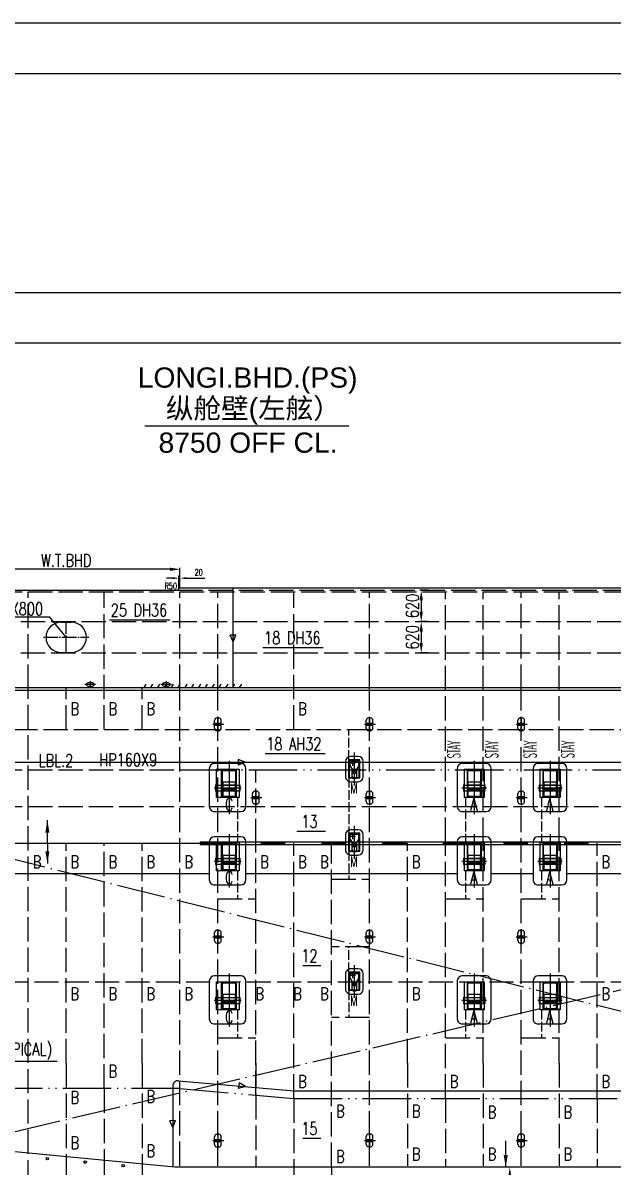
# Model space of a CAD drawing. Extents: x 373818 to 564480, y 322172 to 634257.
# Drawn here: x 467232 to 478908, y 334675 to 357299 of the extents above; entities that cross this region are included whole.
import ezdxf
from ezdxf.enums import TextEntityAlignment as Align

# ---------------------------------------------------------------- set-up
doc = ezdxf.new("R2010")
doc.units = 0
doc.header["$LTSCALE"] = 40
doc.header["$MEASUREMENT"] = 0
for name, pattern in [('ACAD_ISO02W100', [15, 12, -3]), ('ACAD_ISO03W100', [30, 12, -18]), ('ACAD_ISO04W100', [30.5, 24, -3, 0.5, -3]), ('ACAD_ISO05W100', [34, 24, -3, 0.5, -3, 0.5, -3]), ('DASHDOT', [1, 0.5, -0.25, 0, -0.25]), ('HIDDEN', [0.375, 0.25, -0.125])]:
    doc.linetypes.add(name, pattern=pattern)
doc.layers.get('0').update_dxf_attribs({"linetype": 'CONTINUOUS'})
doc.layers.get('DEFPOINTS').update_dxf_attribs({"linetype": 'CONTINUOUS'})
for name, color, linetype in [('01CONTINUOUS', 2, 'CONTINUOUS'), ('11TEXTE', 4, 'CONTINUOUS'), ('12TEXTC', 6, 'CONTINUOUS'), ('BT_ENG', 7, 'CONTINUOUS'), ('C-CEN', 4, 'ACAD_ISO04W100'), ('C-CON', 4, 'CONTINUOUS'), ('C-DAS', 4, 'ACAD_ISO02W100'), ('Y-CON', 2, 'CONTINUOUS'), ('Y-DAS', 2, 'ACAD_ISO02W100'), ('Y-H', 2, 'ACAD_ISO03W100'), ('Y-PH', 2, 'ACAD_ISO05W100')]:
    doc.layers.add(name, color=color, linetype=linetype)
doc.styles.add('ROMANS', font='romans.shx', dxfattribs={"width": 0.75, "height": 250, "bigfont": 'hzdx.shx'})
doc.styles.add('SWISS721LIGHTBT', font='swissl.ttf')
doc.dimstyles.new('DM-100', dxfattribs={"dimscale": 0, "dimtxt": 250, "dimasz": 200, "dimexe": 30, "dimexo": 30, "dimgap": 50, "dimtad": 1, "dimdec": 0, "dimzin": 0, "dimdsep": 46, "dimtxsty": 'ROMANS', "dimcen": 0, "dimclrd": 1, "dimclre": 1, "dimclrt": 1, "dimadec": 0, "dimazin": 0, "dimtfac": 1, "dimtdec": 0, "dimtmove": 0, "dimatfit": 3, "dimfxl": 0, "dimtolj": 1, "dimtzin": 0, "dimarcsym": 0})

# ---------------------------------------------------------------- blocks, each defined once
blk = doc.blocks.new('A$C2C786277')
at = {"layer": 'C-CEN', "ltscale": 0.1}
for p, q in [((2.447562292218208e-05, 67.49955664703157), (210.0000244756229, 67.49955664703157)), ((105.0000244756229, 134.9995566470316), (105.0000244756811, -0.0004433529684320092))]:
    blk.add_line(p, q, dxfattribs=at)
at = {"layer": 'C-CON'}
for p, q in [((142.5000244756229, 104.9995566470316), (67.50002447562292, 104.9995566470316)), ((67.50002447562292, 29.99955664703157), (142.5000244756229, 29.99955664703157))]:
    blk.add_line(p, q, dxfattribs=at)
for centre, start, end in [((67.50002447562292, 67.49955664703157), 90, 270), ((142.5000244756229, 67.49955664703157), 270, 90)]:
    blk.add_arc(centre, 37.5, start, end, dxfattribs=at)
blk = doc.blocks.new('A$C75882CA2')
at = {"layer": 'C-CON'}
for p, q in [((0, 57.23831520974636), (136.0676377064083, 114.4766304192599)), ((0, 57.23831520974636), (136.0676377064083, 2.328306436538696e-10)), ((136.0676377064083, 2.328306436538696e-10), (136.0676377064083, 114.4766304192599))]:
    blk.add_line(p, q, dxfattribs=at)
blk = doc.blocks.new('*D79')
at = {"color": 1, "linetype": 'ByBlock', "transparency": 16777216}
for p, q in [((475249.996142027, 346080.2937785737), (475082.1074630045, 346080.2937785737)), ((475112.1074630045, 345880.2937785737), (475112.1074630045, 345660.2937785737)), ((475249.996142027, 345460.2937785737), (475082.1074630045, 345460.2937785737))]:
    blk.add_line(p, q, dxfattribs=at)
for points in [[(475078.7741296712, 345880.2937785737), (475145.4407963378, 345880.2937785737), (475112.1074630045, 346080.2937785737)], [(475078.7741296712, 345660.2937785737), (475145.4407963378, 345660.2937785737), (475112.1074630045, 345460.2937785737)]]:
    blk.add_solid(points, dxfattribs=at)
at = {"layer": 'DEFPOINTS', "color": 0, "linetype": 'ByBlock', "transparency": 16777216}
for p in [(475279.996142027, 346080.2937785737), (475112.1074630045, 345460.2937785737), (475279.996142027, 345460.2937785737)]:
    blk.add_point(p, dxfattribs=at)
at = {"color": 1, "linetype": 'ByBlock', "transparency": 16777216, "insert": (474937.1074630045, 345770.2937785737), "char_height": 250, "attachment_point": 5, "rotation": 90, "style": 'ROMANS'}
blk.add_mtext('\\A1;620', dxfattribs=at)
blk = doc.blocks.new('*D80')
at = {"color": 1, "linetype": 'ByBlock', "transparency": 16777216}
for p, q in [((475249.996142027, 345460.2937785737), (475082.1074630045, 345460.2937785737)), ((475112.1074630045, 345260.2937785737), (475112.1074630045, 345040.2937785737)), ((475249.996142027, 344840.2937785737), (475082.1074630045, 344840.2937785737))]:
    blk.add_line(p, q, dxfattribs=at)
for points in [[(475078.7741296712, 345260.2937785737), (475145.4407963378, 345260.2937785737), (475112.1074630045, 345460.2937785737)], [(475078.7741296712, 345040.2937785737), (475145.4407963378, 345040.2937785737), (475112.1074630045, 344840.2937785737)]]:
    blk.add_solid(points, dxfattribs=at)
at = {"layer": 'DEFPOINTS', "color": 0, "linetype": 'ByBlock', "transparency": 16777216}
for p in [(475279.996142027, 345460.2937785737), (475112.1074630045, 344840.2937785737), (475279.996142027, 344840.2937785737)]:
    blk.add_point(p, dxfattribs=at)
at = {"color": 1, "linetype": 'ByBlock', "transparency": 16777216, "insert": (474937.1074630045, 345150.2937785737), "char_height": 250, "attachment_point": 5, "rotation": 90, "style": 'ROMANS'}
blk.add_mtext('\\A1;620', dxfattribs=at)
blk = doc.blocks.new('POT')
at = {"color": 90, "linetype": 'Continuous'}
for p, q in [((-0.9925530907421489, 0), (1.166671234090245, 0)), ((-0.6750000000001819, -0.75), (-0.6750000000001819, 0.75)), ((-0.6750000000001819, 0.1999999999534339), (0.6750000000001819, 0.1999999999534339)), ((-0.1750000000001819, 1.25), (0.1750000000001819, 1.250000000232831)), ((0, 1.440322933252901), (0, -1.517255435232073)), ((0.6750000000001819, -0.75), (0.6750000000001819, 0.7500000002328306)), ((-0.6750000000001819, -0.1999999999534339), (0.6750000000001819, -0.1999999999534339)), ((-0.1750000000001819, -1.25), (0.1750000000001819, -1.25))]:
    blk.add_line(p, q, dxfattribs=at)
for centre, start, end in [((-0.1750000000001819, 0.75), 90, 180), ((0.1750000000001819, 0.7500000002328306), 0, 90), ((-0.1750000000001819, -0.75), 180, 270), ((0.1750000000001819, -0.75), 270, 0)]:
    blk.add_arc(centre, 0.5, start, end, dxfattribs=at)
blk = doc.blocks.new('*X118')
at = {"color": 0}
for p, q in [((45016.56986430842, -1105591.827123129), (45022.20348385148, -1105586.193503586)), ((45016.56986430858, -1105589.705802785), (45020.08216350806, -1105586.193503586)), ((45016.56986430875, -1105587.584482441), (45017.96084316465, -1105586.193503585)), ((45016.61560235704, -1105593.902705424), (45024.27894996405, -1105586.239357817)), ((45018.44612453646, -1105594.193503588), (45024.56986430872, -1105588.069763816)), ((45020.56744487981, -1105594.193503588), (45024.56986430856, -1105590.191084159)), ((45022.68876522315, -1105594.193503588), (45024.56986430842, -1105592.312404503))]:
    blk.add_line(p, q, dxfattribs=at)
blk = doc.blocks.new('A$C0C446545')
at = {"color": 3, "linetype": 'DASHDOT'}
for p, q in [((0, -7.666666774312034), (0, 1)), ((0.2666666669538245, -1.800000013783574), (-1.066666667873506, -1.800000013783574)), ((-0.4000000004598405, -2.466666685417295), (-0.4000000004598405, -1.133333341917023)), ((0.666666667413665, -3.933333419961855), (-0.666666667413665, -3.933333419961855))]:
    blk.add_line(p, q, dxfattribs=at)
at = {"color": 5, "linetype": 'HIDDEN'}
for p, q in [((-1.466666668333346, -5.666666823206469), (-1.466666668333346, -0.8666667300276458)), ((1.466666668333346, -0.8666667297948152), (-1.466666668333346, -0.8666667300276458)), ((-1.266666668117978, -5.666666823206469), (-1.266666668117978, -0.8666667297948152)), ((1.266666668088874, -1.066666731378064), (-1.266666668117978, -1.066666731145233)), ((1.266666668088874, -5.6666668234393), (1.266666668088874, -0.8666667297948152)), ((1.466666668333346, -5.6666668234393), (1.466666668333346, -0.8666667297948152)), ((-1.466666668333346, -5.666666823206469), (1.466666668333346, -5.6666668234393)), ((-1.266666668117978, -5.514889009762555), (1.266666668088874, -5.514889009762555))]:
    blk.add_line(p, q, dxfattribs=at)
at = {"color": 7, "linetype": 'Continuous'}
for p, q in [((-1.133333334611962, -2.533333352766931), (-1.133333334611962, -1.466666677733883)), ((1.133333334611962, -2.533333352766931), (1.133333334611962, -1.466666677733883)), ((-0.6000000004423782, -5.506666765548289), (-0.6000000004423782, -3.400000082561746)), ((-0.5333333339949604, -4.400000090477988), (-0.5333333339367528, -3.466666749445722)), ((-0.4666666671982966, -3.400000082328916), (0.4666666671982966, -3.400000082328916)), ((0.466666667140089, -4.466666757594794), (-0.4666666672565043, -4.466666757594794)), ((0.5333333339367528, -3.466666749678552), (0.5333333338785451, -4.400000090477988)), ((0.6000000005878974, -5.506666765315458), (0.6000000005878974, -3.400000082561746))]:
    blk.add_line(p, q, dxfattribs=at)
at = {"color": 7}
for p, q in [((-1.133333334611962, -2.533333352766931), (-0.6000000004423782, -3.400000082561746)), ((-0.8666666676581372, -1.200000009033829), (0.8666666676581372, -1.200000009033829)), ((0.6000000005878974, -3.400000082561746), (1.133333334611962, -2.533333352766931)), ((-0.3333333334594499, -5.600000099511817), (0.3333333336340729, -5.600000099511817)), ((-0.3333333334594499, -5.773333434248343), (0.3333333336340729, -5.773333434015512))]:
    blk.add_line(p, q, dxfattribs=at)
blk.add_lwpolyline([(2.333333335991483, -5.333333441056311), (2.333333336020587, -1.333333333255723, 0.414213562373095), (1.000000002677552, 0), (-1.000000001135049, 0, 0.414213562373095), (-2.333333335991483, -1.333333333488554), (-2.333333335991483, -5.333333430811763, 0.414213562373095), (-1.000000002648449, -6.666666774312034), (1.000000002648449, -6.666666774312034, 0.4142135623714967)], format="xyb", close=True, dxfattribs=at)
for centre, major_axis, ratio, start_param, end_param in [((-0.8666666676581372, -1.466666677733883), (0.1885618091554437, 0.1885618091554437), 0.9999999998027771, 0.7853981634960596, 2.356194490093733), ((-0.4000000004598405, -1.800000013783574), (0.3299831660260679, 0.3299831660260679), 0.9999999999999998, 3.307422224985147e-09, 6.283185310487008), ((0.8666666676581372, -1.466666677733883), (-0.1885618091554437, 0.1885618091554437), 0.9999999998027773, 3.926990817085853, 5.497787143683526), ((-0.3333333334594499, -5.333333430811763), (-0.1885618091760232, 0.1885618091760232), 0.9999999996936377, 0.7853981635506293, 2.356194490039163), ((-0.3333333334594499, -5.506666765548289), (-0.1885618091760232, 0.1885618091760232), 0.9999999996936377, 0.7853981635506293, 2.356194490039163), ((0.3333333336340729, -5.333333430811763), (0.1885618091554437, 0.1885618091554437), 0.9999999998027771, 3.926990817085853, 5.497787143683526), ((0.3333333336340729, -5.506666765315458), (0.1885618091554437, 0.1885618091554437), 0.9999999998027771, 3.926990817085853, 5.497787143683526)]:
    blk.add_ellipse(centre, major_axis=major_axis, ratio=ratio, start_param=start_param, end_param=end_param, dxfattribs=at)
at = {"color": 7, "linetype": 'Continuous'}
for centre, major_axis, ratio, start_param, end_param in [((-0.4666666671982966, -3.466666749445722), (0.04714045230227158, 0.04714045230227158), 0.9999999983606968, 0.7853981642170998, 2.356194489372693), ((-0.4666666672565043, -4.400000090477988), (-0.04714045230227158, 0.04714045230227159), 0.9999999983606968, 0.7853981642170997, 2.356194489372693), ((0.4666666671982966, -3.466666749678552), (-0.04714045235049238, 0.04714045235049238), 0.9999999998073206, 3.926990817083581, 5.497787143685798), ((0.466666667140089, -4.400000090477988), (0.04714045230227158, 0.04714045230227158), 0.9999999983606968, 3.926990817806893, 5.497787142962486)]:
    blk.add_ellipse(centre, major_axis=major_axis, ratio=ratio, start_param=start_param, end_param=end_param, dxfattribs=at)
at = {"color": 2, "xscale": 0.1333333334769122, "yscale": 0.1333333344664425, "zscale": 0.1333333333333332}
blk.add_blockref('*X118', (-6002.742655387905, 147408.0935996855), dxfattribs=at)
blk = doc.blocks.new('A$C76640EC8')
at = {"color": 3, "linetype": 'DASHDOT'}
for p, q in [((-9.094947017729282e-13, 5.349999999860302), (4.547473508864641e-13, -5.149999788496643)), ((2.420000000208802, 0), (-2.41999999997779, 0))]:
    blk.add_line(p, q, dxfattribs=at)
at = {"color": 5, "linetype": 'HIDDEN'}
for p, q in [((-2.00000000007185, 3.700000000186265), (2.00000000029786, 3.700000000186265)), ((-2.00000000007185, 3.700000000186265), (-2.000000000069576, -1.850000044330955)), ((-1.400000000058753, 3.700000000186265), (-1.40000000005648, -1.850000044330955)), ((-1.400000000058753, 3.550000000046566), (1.400000000284763, 3.550000000046566)), ((1.400000000284763, 3.700000000186265), (1.400000000287037, -1.850000044330955)), ((2.00000000029786, 3.700000000186265), (2.000000000300133, -1.850000044330955)), ((-2.119999999872562, 0.6250000004656613), (-1.999999999967713, 0.6250000004656613)), ((-2.119999999872562, 0.6250000004656613), (-2.119999999872562, -0.6250000006984919)), ((-1.999999999967713, 0.5750000004190952), (1.999999999968622, 0.5750000004190952)), ((-1.984999999574939, 0.5750000004190952), (-1.994999999817082, 0.5650000001769513)), ((-1.994999999811625, 0.5650000001769513), (-1.994999999811625, -0.5650000004097819)), ((-1.984999999574939, 0.5750000004190952), (-1.984999999574939, -0.5750000006519258)), ((1.984999999575848, 0.5750000004190952), (1.994999999817992, 0.5650000001769513)), ((1.984999999575848, 0.5750000004190952), (1.984999999575848, -0.5750000006519258)), ((1.994999999812535, 0.5650000001769513), (1.994999999812535, -0.5650000004097819)), ((2.119999999873471, 0.6250000004656613), (1.999999999968622, 0.6250000004656613)), ((2.119999999873471, 0.6250000004656613), (2.119999999873471, -0.6250000006984919)), ((-2.119999999872562, -0.6250000006984919), (-1.999999999967713, -0.6250000006984919)), ((-1.999999999967713, -0.5750000006519258), (1.999999999968622, -0.5750000006519258)), ((2.000000000300133, -1.850000044330955), (-2.000000000069576, -1.850000044330955)), ((-1.984999999574939, -0.5750000006519258), (-1.994999999817082, -0.5650000004097819)), ((1.400000000287037, -1.762149308808148), (-1.40000000005648, -1.762149308808148)), ((1.984999999575848, -0.5750000006519258), (1.994999999817992, -0.5650000004097819)), ((2.119999999873471, -0.6250000006984919), (1.999999999968622, -0.6250000006984919))]:
    blk.add_line(p, q, dxfattribs=at)
at = {"color": 1, "linetype": 'Continuous'}
blk.add_line((-1.25000000002683, 0.6000000124331564), (1.25000000002774, 0.6000000124331564), dxfattribs=at)
at = {"color": 7, "linetype": 'Continuous'}
for p, q in [((-1.25000000002683, -0.2330157570540905), (1.25000000002774, -0.2330157570540905)), ((-1.25000000002683, -0.3500029905699193), (1.25000000002774, -0.3500029905699193))]:
    blk.add_line(p, q, dxfattribs=at)
for points in [[(3.350000000072214, -3.649999788496643), (3.350000000071759, 3.849999999860302, 0.414213562373095), (2.350000000071759, 4.849999999860302), (-2.350000000074033, 4.849999999860302, 0.414213562373095), (-3.350000000074033, 3.849999999860302), (-3.350000000073578, -3.649999788496643, 0.414213562373095), (-2.350000000073578, -4.649999788496643), (2.350000000084492, -4.649999788496643, 0.41421356236956)], [(1.075000000052569, -1.649995596613735), (-1.07500000004984, -1.649995596613735, -0.4142135623729816), (-1.275000000049658, -1.449995596660301), (-1.275000000051477, 3.25, -0.4142135623732367), (-1.075000000051659, 3.449999999953434), (1.07500000005075, 3.449999999953434, -0.4142135623729535), (1.275000000050568, 3.25), (1.275000000052387, -1.449995596660301, -0.4142135623732365)], [(1.050000000028376, -1.649995596613735, 0.414213562373095), (1.250000000028194, -1.449995596660301), (1.25000000002774, 1.15000000083819), (-1.25000000002683, 1.15000000083819), (-1.25000000002683, -1.449995596660301, 0.414213562373095), (-1.050000000027012, -1.649995596613735)]]:
    blk.add_lwpolyline(points, format="xyb", close=True, dxfattribs=at)
blk = doc.blocks.new('A$C71C01ADF')
at = {"color": 3, "linetype": 'DASHDOT'}
for p, q in [((-9.094947017729282e-13, 5.349999999860302), (4.547473508864641e-13, -5.149999788496643)), ((2.420000000208802, 0), (-2.969999999847914, 0))]:
    blk.add_line(p, q, dxfattribs=at)
at = {"color": 5, "linetype": 'HIDDEN'}
for p, q in [((-2.549999999941974, 3.700000000186265), (2.00000000029786, 3.700000000186265)), ((-2.549999999941974, 3.700000000186265), (-2.549999999939701, -1.850000044330955)), ((-1.550000000171622, 3.700000000186265), (-1.550000000169348, -1.850000044330955)), ((-1.550000000171622, 3.550000000046566), (1.400000000284763, 3.550000000046566)), ((1.400000000284763, 3.700000000186265), (1.400000000287037, -1.850000044330955)), ((2.00000000029786, 3.700000000186265), (2.000000000300133, -1.850000044330955)), ((-2.669999999742686, 0.6250000004656613), (-2.549999999837837, 0.6250000004656613)), ((-2.669999999742686, 0.6250000004656613), (-2.669999999742686, -0.6250000006984919)), ((-2.549999999837837, 0.5750000004190952), (1.999999999968622, 0.5750000004190952)), ((-2.534999999445063, 0.5750000004190952), (-2.544999999687207, 0.5650000001769513)), ((-2.54499999968175, 0.5650000001769513), (-2.54499999968175, -0.5650000004097819)), ((-2.534999999445063, 0.5750000004190952), (-2.534999999445063, -0.5750000006519258)), ((1.984999999575848, 0.5750000004190952), (1.994999999817992, 0.5650000001769513)), ((1.984999999575848, 0.5750000004190952), (1.984999999575848, -0.5750000006519258)), ((1.994999999812535, 0.5650000001769513), (1.994999999812535, -0.5650000004097819)), ((2.119999999873471, 0.6250000004656613), (1.999999999968622, 0.6250000004656613)), ((2.119999999873471, 0.6250000004656613), (2.119999999873471, -0.6250000006984919)), ((-2.669999999742686, -0.6250000006984919), (-2.549999999837837, -0.6250000006984919)), ((-2.549999999837837, -0.5750000006519258), (1.999999999968622, -0.5750000006519258)), ((2.000000000300133, -1.850000044330955), (-2.549999999939701, -1.850000044330955)), ((-2.534999999445063, -0.5750000006519258), (-2.544999999687207, -0.5650000004097819)), ((1.400000000287037, -1.762149308808148), (-1.550000000169348, -1.762149308808148)), ((1.984999999575848, -0.5750000006519258), (1.994999999817992, -0.5650000004097819)), ((2.119999999873471, -0.6250000006984919), (1.999999999968622, -0.6250000006984919))]:
    blk.add_line(p, q, dxfattribs=at)
at = {"color": 1, "linetype": 'Continuous'}
blk.add_line((-1.25000000002683, 0.6000000124331564), (1.25000000002774, 0.6000000124331564), dxfattribs=at)
at = {"color": 7, "linetype": 'Continuous'}
for p, q in [((-1.25000000002683, -0.2330157570540905), (1.25000000002774, -0.2330157570540905)), ((-1.25000000002683, -0.3500029905699193), (1.25000000002774, -0.3500029905699193))]:
    blk.add_line(p, q, dxfattribs=at)
for points in [[(3.350000000072214, -3.649999788496643), (3.350000000071759, 3.849999999860302, 0.414213562373095), (2.350000000071759, 4.849999999860302), (-2.899999999944157, 4.849999999860302, 0.414213562373095), (-3.899999999944157, 3.849999999860302), (-3.899999999943702, -3.649999788496643, 0.414213562373095), (-2.899999999943702, -4.649999788496643), (2.350000000084492, -4.649999788496643, 0.41421356236956)], [(1.075000000052569, -1.649995596613735), (-1.07500000004984, -1.649995596613735, -0.4142135623729816), (-1.275000000049658, -1.449995596660301), (-1.275000000051477, 3.25, -0.4142135623732367), (-1.075000000051659, 3.449999999953434), (1.07500000005075, 3.449999999953434, -0.4142135623729535), (1.275000000050568, 3.25), (1.275000000052387, -1.449995596660301, -0.4142135623732365)], [(1.050000000028376, -1.649995596613735, 0.414213562373095), (1.250000000028194, -1.449995596660301), (1.25000000002774, 1.15000000083819), (-1.25000000002683, 1.15000000083819), (-1.25000000002683, -1.449995596660301, 0.414213562373095), (-1.050000000027012, -1.649995596613735)]]:
    blk.add_lwpolyline(points, format="xyb", close=True, dxfattribs=at)
blk = doc.blocks.new('*D125')
at = {"color": 1, "linetype": 'ByBlock', "transparency": 16777216}
for p, q in [((465839.996142027, 346110.2937785736), (465839.996142027, 346525.87072497)), ((470139.9961420271, 346495.87072497), (466039.996142027, 346495.87072497)), ((470339.9961420271, 346110.2937785736), (470339.9961420271, 346525.87072497))]:
    blk.add_line(p, q, dxfattribs=at)
for points in [[(466039.996142027, 346529.2040583033), (466039.996142027, 346462.5373916367), (465839.996142027, 346495.87072497)], [(470139.9961420271, 346529.2040583033), (470139.9961420271, 346462.5373916367), (470339.9961420271, 346495.87072497)]]:
    blk.add_solid(points, dxfattribs=at)
at = {"layer": 'DEFPOINTS', "color": 0, "linetype": 'ByBlock', "transparency": 16777216}
for p in [(465839.996142027, 346495.87072497), (465839.996142027, 346080.2937785736), (470339.9961420271, 346080.2937785736)]:
    blk.add_point(p, dxfattribs=at)
at = {"color": 1, "linetype": 'ByBlock', "transparency": 16777216, "insert": (468089.9961420271, 346670.87072497), "char_height": 250, "attachment_point": 5, "style": 'ROMANS'}
blk.add_mtext('\\A1;W.T.BHD', dxfattribs=at)

msp = doc.modelspace()

# ---------------------------------------------------------------- linework, layer by layer
at = {"color": 2}
for p, q in [((417692.3991799174, 357299.402045514), (562792.3991799173, 357299.402045517)), ((418280.0053250678, 350971.5503269851), (563380.0053250678, 350971.5503269881))]:
    msp.add_line(p, q, dxfattribs=at)
at = {"color": 3, "linetype": 'ByBlock', "ltscale": 1.5}
for p, q in [((470194.9961420273, 346320.2937785739), (470069.9961420273, 346320.2937785739)), ((470319.9961420273, 346320.2937785739), (470339.9961420273, 346320.2937785739)), ((470464.9961420273, 346320.2937785739), (470831.6628086939, 346320.2937785739))]:
    msp.add_line(p, q, dxfattribs=at)
at = {"linetype": 'ByBlock', "ltscale": 1.5}
msp.add_line((470319.9961420273, 346130.2937785739), (470319.9961420273, 346370.2937785739), dxfattribs=at)
at = {"ltscale": 1.5}
msp.add_line((465910.0521147673, 346080.2937785739, 50.00000000000853), (470269.9961420273, 346080.2937785739, 50.00000000000853), dxfattribs=at)
for p, q in [((467989.9961420272, 345450.2937785739), (468189.9961420273, 345450.2937785739)), ((467989.9961420271, 344850.2937785739), (468189.9961420272, 344850.2937785739)), ((469629.8610187839, 344155.3830582133), (469670.7837536883, 344222.0249273688)), ((469764.8610187839, 344155.3830582133), (469805.7837536883, 344222.0249273688)), ((469899.8610187839, 344155.3830582133), (469940.7837536883, 344222.0249273688)), ((470034.8610187839, 344155.3830582133), (470075.7837536883, 344222.0249273688)), ((470169.8610187839, 344155.3830582133), (470210.7837536883, 344222.0249273688)), ((470304.8610187839, 344155.3830582133), (470345.7837536883, 344222.0249273688)), ((470439.8610187839, 344155.3830582133), (470480.7837536883, 344222.0249273688)), ((470574.8610187839, 344155.3830582133), (470615.7837536883, 344222.0249273688)), ((470709.8610187839, 344155.3830582133), (470750.7837536883, 344222.0249273688)), ((470844.8610187839, 344155.3830582133), (470885.7837536883, 344222.0249273688)), ((470979.8610187839, 344155.3830582133), (471020.7837536883, 344222.0249273688)), ((471114.8610187839, 344155.3830582133), (471155.7837536883, 344222.0249273688)), ((471249.8610187839, 344155.3830582133), (471290.7837536883, 344222.0249273688)), ((471384.8610187839, 344155.3830582133), (471425.7837536883, 344222.0249273688)), ((471519.8610187839, 344155.3830582133), (471560.7837536883, 344222.0249273688)), ((467717.1703130155, 341080.2937785736), (467717.1703130154, 341532.8455226771)), ((467717.1703130154, 341080.2937785736), (467717.1703130154, 340679.5099245992)), ((470739.9961420273, 341105.2937785736), (470739.9961420272, 341055.2937785736)), ((467913.1940988353, 336766.3398735847), (466035.0504919211, 336766.3398735847)), ((476783.583227521, 334670.428534041), (476783.583227521, 335193.3406316671))]:
    msp.add_line(p, q)
at = {"color": 3, "linetype": 'DASHDOT'}
msp.add_line((471309.9961432968, 342692.7937789697), (471309.9961432968, 341702.7937780477), dxfattribs=at)
for points in [[(440339.9961420273, 344155.3830582133), (512339.9961420272, 344155.3830582134)], [(440339.9961420273, 344105.3830582133), (512339.9961420272, 344105.3830582134)], [(470739.9961420273, 341105.2937785736), (510439.9961420271, 341105.2937785736)], [(470739.9961420271, 341055.2937785736), (510439.9961420271, 341055.2937785736)]]:
    msp.add_lwpolyline(points)
for points in [[(467717.1703130154, 341532.8455226771, 0, 80, 0), (467717.1703130154, 341291.0133662382, 80, 80, 0)], [(467717.1703130154, 340679.5099245992, 0, 80, 0), (467717.1703130154, 340921.342081038, 80, 80, 0)], [(476783.583227521, 334670.428534041, 0, 80, 0), (476783.583227521, 334912.2606904798, 80, 80, 0)], [(476863.583227521, 334670.4285340409, 0, 80, 0), (476863.5832275211, 334428.596377602, 80, 80, 0)]]:
    msp.add_lwpolyline(points, format="xyseb")
at = {"ltscale": 1.5}
msp.add_arc((470269.9961420273, 346130.2937785739), 50, 270, 3.335053305670289e-11, dxfattribs=at)
for centre, start, end in [((467989.9961420272, 345150.2937785739), 90, 269.9999999999889), ((468189.9961420272, 345150.2937785739), 270, 90)]:
    msp.add_arc(centre, 300, start, end)
at = {"color": 3, "linetype": 'ByBlock', "ltscale": 1.5}
for points in [[(470194.9961420273, 346341.1271119072), (470194.9961420273, 346299.4604452405), (470319.9961420273, 346320.2937785739)], [(470464.9961420273, 346341.1271119072), (470464.9961420273, 346299.4604452405), (470339.9961420273, 346320.2937785739)]]:
    msp.add_solid(points, dxfattribs=at)
at = {"layer": '01CONTINUOUS'}
msp.add_line((473682.9604216507, 349325.8651882332), (469645.8210900701, 349325.8651882332), dxfattribs=at)
at = {"layer": 'BT_ENG'}
for p, q in [((415192.3991799174, 356299.402045517), (563792.3991799173, 356299.402045517)), ((415780.0053250678, 351971.5503269881), (564380.0053250678, 351971.5503269881))]:
    msp.add_line(p, q, dxfattribs=at)
at = {"layer": 'C-CEN', "ltscale": 0.3}
for p, q in [((468089.9961420272, 344852.0294998606), (468089.9961420272, 345468.8030788413)), ((467639.9961420272, 345150.2937785739), (468539.9961420272, 345150.2937785739))]:
    msp.add_line(p, q, dxfattribs=at)
at = {"layer": 'C-CEN'}
for p, q in [((465839.9961420262, 335090.2937785737), (491339.9961420271, 341055.2937785736)), ((491338.2077563227, 334680.2831171168), (465864.996142027, 341055.2937785736))]:
    msp.add_line(p, q, dxfattribs=at)
at = {"layer": 'C-CON'}
for p, q in [((470319.9961420273, 346130.2937785739, 50.00000000000853), (512359.9961420271, 346130.2937785739, 50.00000000000853)), ((471389.996142026, 344155.3830582133), (471389.9961420261, 346130.2937785737)), ((466612.5475899254, 345555.1413057142), (467757.6055994824, 345555.1413057142)), ((468089.9961420269, 345150.2937785737), (467757.6055994824, 345555.1413057142)), ((468947.1394188427, 345496.3350830455), (470139.1705129561, 345496.3350830455)), ((471980.1602705528, 344947.651478954), (473172.1913646662, 344947.651478954)), ((472023.0449695548, 342852.2139051497), (473215.0760636681, 342852.2139051497)), ((472651.8831471156, 341315.5999209609), (473216.1905882217, 341315.5999209609)), ((465244.9961420154, 340480.3830582098), (470919.9961432864, 340480.3830582098)), ((471644.9961432996, 340480.3830582098), (475824.9961426622, 340480.3830582098)), ((476494.9961426769, 340480.3830582098), (477324.9961433825, 340480.3830582098)), ((477994.9961433972, 340480.3830582098), (482164.9961426896, 340480.3830582098)), ((472772.0755669423, 338662.3801618489), (473124.4709324878, 338662.3801618489)), ((470198.8501210555, 336283.9512026603), (470198.8501210555, 334680.2831171168)), ((470307.7041000839, 336383.5584667295), (472598.8501210557, 336179.9010426431)), ((472593.4274458907, 336180.3830582133), (510077.2687238478, 336180.3830582133)), ((472772.0755669423, 335244.4610110398), (473124.4709324878, 335244.4610110398))]:
    msp.add_line(p, q, dxfattribs=at)
msp.add_lwpolyline([(465939.996142027, 342680.3830582131), (497989.9961420269, 342680.3830582132)], dxfattribs=at)
for centre in [(467714.996142027, 334842.660191878), (468464.9961420272, 334773.9752468683), (469214.9961420269, 334704.1449366743), (469214.9961420273, 334704.1449366743)]:
    msp.add_circle(centre, 25, dxfattribs=at)
msp.add_arc((470298.8501210556, 336283.9512026603), 100, 84.92039213998582, 180, dxfattribs=at)
at = {"layer": 'C-DAS'}
for p, q in [((440339.9961420273, 346050.2937785739, 50.00000000000853), (512339.996142027, 346050.2937785739, 50.00000000000853)), ((470306.8574185402, 346080.2937785739, 50.00000000000853), (512339.996142027, 346080.2937785739, 50.00000000000853)), ((468089.9961420271, 336730.3830582132), (468089.9961420271, 341080.2937785736)), ((468839.9961420266, 336230.2937785739), (468839.9961420267, 341080.2937785736)), ((469589.9961420262, 336730.3830582131), (469589.9961420262, 341080.2937785735)), ((471839.9961420271, 336096.9604452405), (471839.9961420271, 341080.2937785736)), ((472589.9961420273, 336030.2937785739), (472589.9961420272, 341080.2937785736)), ((473339.9961420271, 334680.2831171168), (473339.9961420271, 341080.2937785736)), ((474839.9961420269, 336730.3830582132), (474839.9961420269, 341080.2937785736)), ((475589.996142027, 336030.2937785739), (475589.996142027, 341080.2937785736)), ((476339.9961420269, 336730.3830582132), (476339.9961420269, 341080.2937785736)), ((477839.9961420269, 336730.3830582132), (477839.9961420269, 341080.2937785735)), ((478589.996142027, 336030.2937785739), (478589.996142027, 341080.2937785735)), ((474089.9961420271, 339030.2937785737), (473339.9961420271, 339030.2937785737)), ((474089.9961420272, 337630.2937785736), (473339.9961420271, 337630.2937785737)), ((468089.9961420271, 336730.3830582132), (468089.996142027, 334885.2031499038)), ((469589.9961420262, 336730.3830582131), (469589.996142026, 334742.1166647853)), ((471839.9961420271, 336730.3830582132), (471839.9961420271, 336096.9604452405)), ((474839.9961420269, 336730.3830582132), (474839.9961420269, 334700.4285340409)), ((476339.9961420269, 336730.3830582132), (476339.9961420269, 334700.4285340409)), ((477839.9961420269, 336730.3830582132), (477839.9961420268, 334700.4285340409)), ((471839.9961420271, 336096.9604452405), (471839.9961420271, 334680.2831171168))]:
    msp.add_line(p, q, dxfattribs=at)
for points in [[(436589.9961420269, 345460.2937785736), (516669.9211297562, 345460.2937785737)], [(436589.9961420269, 344840.2937785737), (517400.3971845618, 344840.2937785737)], [(426839.996142027, 343330.2937785739), (515339.9961420272, 343330.2937785742)], [(440339.9961117473, 342530.2937785739), (470339.9961420271, 342530.293778574)], [(425339.996142027, 341805.2937785739), (515339.9961420272, 341805.2937785742)], [(473339.9961420271, 340365.2937787236), (474089.9961420271, 340365.2937787236)], [(471089.9961420259, 339980.2937782984), (471839.9961420272, 339980.2937782984)], [(475599.9961413649, 339980.2937782635), (476349.9961413662, 339980.2937782635)], [(477099.9961420721, 339980.2937685894), (477849.9961420734, 339980.2937685894)], [(471089.9961420259, 337230.2937782926), (471839.9961420272, 337230.2937782926)], [(475599.9961413649, 337230.2937782228), (476349.9961413662, 337230.2937782228)], [(477099.9961420721, 337230.2937685486), (477849.9961420734, 337230.2937685486)]]:
    msp.add_lwpolyline(points, dxfattribs=at)
at = {"layer": 'DEFPOINTS', "color": 0, "linetype": 'ByBlock'}
for p in [(468564.996142027, 344180.3830582133), (468564.996142027, 344130.3830582133), (468639.996142027, 344217.8830582133), (468674.9961420271, 344217.8830582133), (470064.9961420274, 344180.3830582133), (470064.9961420274, 344130.3830582133), (470969.9961420273, 344217.8830582133)]:
    msp.add_point(p, dxfattribs=at)
at = {"layer": 'Y-CON'}
for p, q in [((465439.9961420271, 341080.2937785736), (470739.9961420272, 341080.2937785736)), ((465939.996142027, 335090.2937785737), (470238.2077563227, 334680.2831171168)), ((470238.2077563227, 334680.2831171168), (512438.2077563226, 334680.2831171168))]:
    msp.add_line(p, q, dxfattribs=at)
at = {"layer": 'Y-DAS'}
for p, q in [((467339.9961420276, 344130.3830582128), (467339.9961420275, 346050.2937785738)), ((468839.9961420263, 343330.293778574), (468839.9961420262, 346050.2937785739)), ((470339.9961420271, 344130.3830582132), (470339.9961420271, 346050.2937785738)), ((471089.9961420259, 344130.3830582132), (471089.9961420259, 346050.2937785738)), ((472589.9961420272, 343330.293778574), (472589.9961420273, 346050.2937785739)), ((474089.9961420271, 344130.3830582132), (474089.996142027, 346050.2937785738)), ((475589.996142027, 341105.2937785736), (475589.996142027, 346050.2937785738)), ((476339.9961420269, 341105.2937785736), (476339.9961420269, 346050.2937785738)), ((477089.9961420271, 344130.3830582133), (477089.996142027, 346050.2937785738)), ((477839.9961420269, 341105.2937785736), (477839.9961420268, 346050.2937785738)), ((467339.9961420276, 333134.410116907), (467339.9961420275, 344130.3830582132)), ((468089.9961420263, 343330.293778574), (468089.9961420262, 344155.3830582133)), ((469589.9961420267, 343330.293778574), (469589.9961420266, 344155.3830582133)), ((470339.9961420271, 334700.4285340409), (470339.9961420271, 344130.3830582133)), ((471089.9961420259, 334700.4285340409), (471089.9961420259, 344130.3830582133)), ((474089.9961420271, 334700.4285340409), (474089.9961420271, 344130.3830582133)), ((477089.996142027, 334700.4285340409), (477089.9961420271, 344130.3830582133)), ((471839.9961420273, 341080.2937785736), (471839.9961420271, 342530.293778574)), ((515339.9961420272, 338330.2937785737), (440339.9961420274, 338330.2937785736)), ((468839.9961420266, 336230.2937785739), (468839.9961420266, 334813.6599073446)), ((472589.9961420273, 336030.2937785739), (472589.9961420273, 334680.2831171168)), ((475589.996142027, 336030.2937785739), (475589.9961420269, 334680.2831171168)), ((478589.996142027, 336030.2937785739), (478589.9961420269, 334680.2831171169)), ((468089.9961420271, 334885.2031499037), (468089.9961420271, 333160.3830582133)), ((468839.9961420266, 334813.6599073444), (468839.9961420266, 333160.3830582132)), ((469589.9961420262, 334742.1166647853), (469589.9961420262, 333160.3830582132)), ((472589.9961420273, 334680.2831171168), (472589.9961420274, 333170.2376412892)), ((473339.9961420271, 334680.2831171168), (473339.9961420271, 333170.2376412892))]:
    msp.add_line(p, q, dxfattribs=at)
at = {"layer": 'Y-DAS', "ltscale": 0.4}
for p, q in [((473679.996135382, 342730.2937703315), (473679.996135382, 343330.293778574)), ((473679.996135382, 342370.2937633431), (473679.996135382, 341280.2937800289)), ((471479.9961368048, 341985.2937629154), (471479.9961368048, 341090.2937773275)), ((475989.9961361517, 341985.2937728848), (475989.9961361517, 341090.2937772925)), ((477489.9961368502, 341985.2937631932), (477489.9961368502, 341105.2937785736)), ((473679.996135382, 340920.2937730405), (473679.996135382, 340365.2937787235)), ((471479.9961368048, 340535.2937726153), (471479.9961368048, 339980.2937782983)), ((475989.9961361438, 340535.2937725804), (475989.9961361438, 339980.2937782634)), ((477489.996136851, 340535.2937629063), (477489.996136851, 339980.2937685893)), ((473679.996135382, 338530.2937800405), (473679.996135382, 339030.2937785737)), ((473679.996135382, 338170.2937730521), (473679.996135382, 337630.2937785736)), ((471479.9961368048, 337785.2937726095), (471479.9961368048, 337230.2937782925)), ((475989.9961361438, 337785.2937725396), (475989.9961361438, 337230.2937782226)), ((477489.996136851, 337785.2937628655), (477489.996136851, 337230.2937685485))]:
    msp.add_line(p, q, dxfattribs=at)
at = {"layer": 'Y-H'}
msp.add_lwpolyline([(470739.9961420272, 341080.2937785736), (510439.9961420271, 341080.2937785736)], dxfattribs=at)
at = {"layer": 'Y-PH'}
for p, q in [((470339.9961420271, 336230.2937785739), (444089.9961420273, 336230.2937785737)), ((470339.9961420271, 336230.2937785739), (472589.9961420273, 336030.2937785739)), ((472589.9961420273, 336030.2937785739), (510089.9961420281, 336030.2937785739))]:
    msp.add_line(p, q, dxfattribs=at)
msp.add_lwpolyline([(470339.9961420273, 342530.293778574), (515339.9961420272, 342530.2937785742)], dxfattribs=at)

# ---------------------------------------------------------------- block references
at = {"color": 90, "linetype": 'Continuous', "xscale": 100, "yscale": 100, "zscale": 100}
for p in [(471089.996142027, 343430.2937785504), (474089.996142027, 343430.2937785504), (477089.996142027, 343430.2937785504), (471839.996142027, 341980.2937785742), (474089.996142027, 341980.2937785742), (477089.996142027, 341980.2937785742), (471089.996142027, 339230.2937785737), (474089.996142027, 339230.2937785737), (477089.996142027, 339230.2937785737), (471089.996142027, 335199.2937785681), (474089.996142027, 335203.1404036671), (477089.996142027, 335203.1404036671)]:
    msp.add_blockref('POT', p, dxfattribs=at)
at = {"color": 7, "linetype": 'Continuous'}
for name, p, xscale, yscale, zscale in [('A$C0C446545', (473789.996135507, 342795.2937750836), 75, 75, 75), ('A$C71C01ADF', (471309.9961367742, 342170.2937676155), 100.0000000007276, 99.99999999417923, 99.99999999999993), ('A$C76640EC8', (476159.9961361601, 342170.2937773071), 100.0000000007276, 99.99999999417923, 99.99999999999993), ('A$C76640EC8', (477659.9961368586, 342170.2937676155), 100.0000000007276, 99.99999999417923, 99.99999999999993), ('A$C0C446545', (473789.996135507, 341345.293784781), 75, 75, 75), ('A$C71C01ADF', (471309.9961367742, 340720.2937773304), 100.0000000007276, 99.99999999417923, 99.99999999999993), ('A$C76640EC8', (476159.9961361514, 340720.2937772954), 100.0000000007276, 99.99999999417923, 99.99999999999993), ('A$C76640EC8', (477659.9961368586, 340720.2937676213), 100.0000000007276, 99.99999999417923, 99.99999999999993), ('A$C71C01ADF', (471309.9961367742, 337970.2937773246), 100.0000000007276, 99.99999999417923, 99.99999999999993), ('A$C0C446545', (473789.996135507, 338595.2937847926), 75, 75, 75), ('A$C76640EC8', (476159.9961361514, 337970.2937772547), 100.0000000007276, 99.99999999417923, 99.99999999999993), ('A$C76640EC8', (477659.9961368586, 337970.2937675806), 100.0000000007276, 99.99999999417923, 99.99999999999993)]:
    msp.add_blockref(name, p, dxfattribs=dict(at, xscale=xscale, yscale=yscale, zscale=zscale))
at = {"layer": 'C-CON'}
for p, rotation in [((471447.2344572357, 345058.7191671762), 89.99999999999999), ((471628.2000443575, 342737.6213734229), 180), ((471644.6024949735, 336322.0606797943), 171.1198714790603), ((470256.0786551023, 335458.1752803434), 91.0592430898415)]:
    msp.add_blockref('A$C75882CA2', p, dxfattribs=dict(at, rotation=rotation))
at = {"layer": 'C-CON', "xscale": -1}
for p in [(468669.9961665026, 344150.3835015663), (470169.9961665031, 344150.3835015663)]:
    msp.add_blockref('A$C2C786277', p, dxfattribs=at)

# ---------------------------------------------------------------- texts
at = {"style": 'ROMANS', "width": 0.75}
for s, height, p in [('R50', 125, (470034.7129592539, 346101.3815944715, 100.0000000000183)), ('600X800', 250, (466507.698679934, 345588.3628731371)), ('25 DH36', 250, (468970.4108427595, 345562.3809089618)), ('18 DH36', 250, (472003.4316944696, 345013.6973048702)), ('B', 250, (468177.2648299931, 343612.7189554241)), ('B', 250, (468927.2648299931, 343612.7189554241)), ('B', 250, (469677.2648299935, 343612.7189554241)), ('B', 250, (472677.2648299941, 343612.7189554241)), ('18 AH32', 250, (472046.3163934716, 342918.2597310659)), ('LBL.2', 250, (467544.2854486438, 342587.5207167946)), ('HP160X9', 250, (468741.3522348681, 342603.8999043922)), ('M', 200, (473704.8559521924, 342064.901812155)), ('C', 250, (471229.6989535789, 341720.8957673462)), ('A', 250, (476079.6989529692, 341720.8957770523)), ('A', 250, (477579.6989536655, 341720.8957673608)), ('13', 250, (472739.4291838962, 341381.6457468772)), ('B', 250, (467427.2648299943, 340586.7380812696)), ('B', 250, (467427.2648299939, 340586.7380812697)), ('B', 250, (468177.2648299939, 340586.7380812697)), ('B', 250, (468927.2648299935, 340586.7380812697)), ('B', 250, (469677.264829993, 340586.7380812696)), ('B', 250, (470427.2648299939, 340586.7380812697)), ('B', 250, (471927.264829994, 340586.7380812698)), ('B', 250, (472677.2648299941, 340586.7380812698)), ('B', 250, (473111.1077535311, 340586.7380812698)), ('M', 200, (473704.8559521924, 340614.9018218524)), ('B', 250, (474927.2648299938, 340586.7380812697)), ('B', 250, (478677.2648299938, 340586.7380812698)), ('C', 250, (471229.6989535789, 340270.8957770611)), ('A', 250, (476079.6989529561, 340270.8957770407)), ('A', 250, (477579.6989536655, 340270.8957673666)), ('12', 250, (472739.4291838962, 338728.4259877652)), ('B', 250, (468177.2648299939, 337977.3841916789)), ('B', 250, (468927.2648299935, 337977.3841916788)), ('B', 250, (469677.264829993, 337977.3841916788)), ('B', 250, (470427.2648299939, 337977.3841916789)), ('B', 250, (471831.6270468133, 337977.384191679)), ('B', 250, (472581.6270468133, 337977.384191679)), ('B', 250, (473111.6907561701, 337977.384191679)), ('M', 200, (473704.8559521924, 337864.9018218641)), ('B', 250, (474927.2648299938, 337977.3841916789)), ('B', 250, (478677.2648299938, 337977.384191679)), ('C', 250, (471229.6989535789, 337520.8957770552)), ('A', 250, (476079.6989529561, 337520.8957769999)), ('A', 250, (477579.6989536655, 337520.8957673258)), ('R75 (TYPICAL)', 250, (466011.083520935, 336881.0555807162)), ('B', 250, (468927.2648299935, 336444.3184119679)), ('B', 250, (472677.2648299942, 336244.3184119679)), ('B', 250, (475677.2648299939, 336244.3184119679)), ('B', 250, (478677.2648299939, 336244.3184119679)), ('B', 250, (468177.2648299939, 335928.2476278348)), ('B', 250, (469677.264829993, 335948.2476278347)), ('B', 250, (473427.264829994, 335658.2476278351)), ('B', 250, (474927.2648299938, 335658.247627835)), ('B', 250, (476427.2648299937, 335638.247627835)), ('B', 250, (477927.2648299938, 335638.247627835)), ('15', 250, (472739.4291838962, 335310.5068369561)), ('B', 250, (468177.2648299939, 335031.4891035646)), ('B', 250, (469677.264829993, 334871.4891035645)), ('B', 250, (473427.2648299939, 334757.8361357732)), ('B', 250, (474927.2648299937, 334807.8361357731)), ('B', 250, (476427.2648299937, 334807.8361357732)), ('B', 250, (477927.2648299937, 334807.8361357732))]:
    msp.add_text(s, height=height, dxfattribs=at).set_placement(p)
at = {"style": 'ROMANS', "width": 0.45}
for p in [(475884.7520449045, 342762.3946447652), (476632.2452151307, 342762.3946447651), (477389.0870419104, 342762.3946447651), (478134.752044905, 342762.3946447651)]:
    msp.add_text('STAY', height=250, rotation=90, dxfattribs=at).set_placement(p)
at = {"color": 3, "linetype": 'ByBlock', "ltscale": 1.5, "insert": (470710.8294753606, 346432.7937785739), "char_height": 125, "attachment_point": 5, "style": 'ROMANS'}
msp.add_mtext('\\A1;20', dxfattribs=at)
at = {"layer": '11TEXTE', "style": 'SWISS721LIGHTBT'}
for s, p in [('LONGI.BHD.(PS)', (471677.3880847252, 350086.6296516448)), ('纵舱壁(左舷）', (471791.5084483255, 349478.5212932531))]:
    msp.add_text(s, height=400, dxfattribs=at).set_placement(p, align=Align.CENTER)
at = {"layer": '12TEXTC', "style": 'SWISS721LIGHTBT'}
msp.add_text('8750 OFF CL.', height=400, dxfattribs=at).set_placement((471685.6860737393, 348799.9934979529), align=Align.CENTER)

# ---------------------------------------------------------------- dimensions: what is measured, and where the dimension line sits
dim = msp.add_linear_dim(base=(465839.996142027, 346495.87072497), p1=(470339.9961420271, 346080.2937785736), p2=(465839.996142027, 346080.2937785736), text='W.T.BHD', dimstyle='DM-100', override={"dimscale": 1, "dimtmove": 1})
dim.commit()
dim.dimension.update_dxf_attribs({"geometry": '*D125', "text_midpoint": (468089.9961420271, 346670.87072497)})
for base, p1, p2, picture, middle in [((475112.1074630045, 345460.2937785737), (475279.996142027, 346080.2937785737), (475279.996142027, 345460.2937785737), '*D79', (474937.1074630045, 345770.2937785737)), ((475112.1074630045, 344840.2937785737), (475279.996142027, 345460.2937785737), (475279.996142027, 344840.2937785737), '*D80', (474937.1074630045, 345150.2937785737))]:
    dim = msp.add_linear_dim(base=base, p1=p1, p2=p2, angle=90, dimstyle='DM-100', override={"dimscale": 1, "dimtmove": 1})
    dim.commit()
    dim.dimension.update_dxf_attribs({"geometry": picture, "text_midpoint": middle})

doc.saveas('drawing.dxf')
